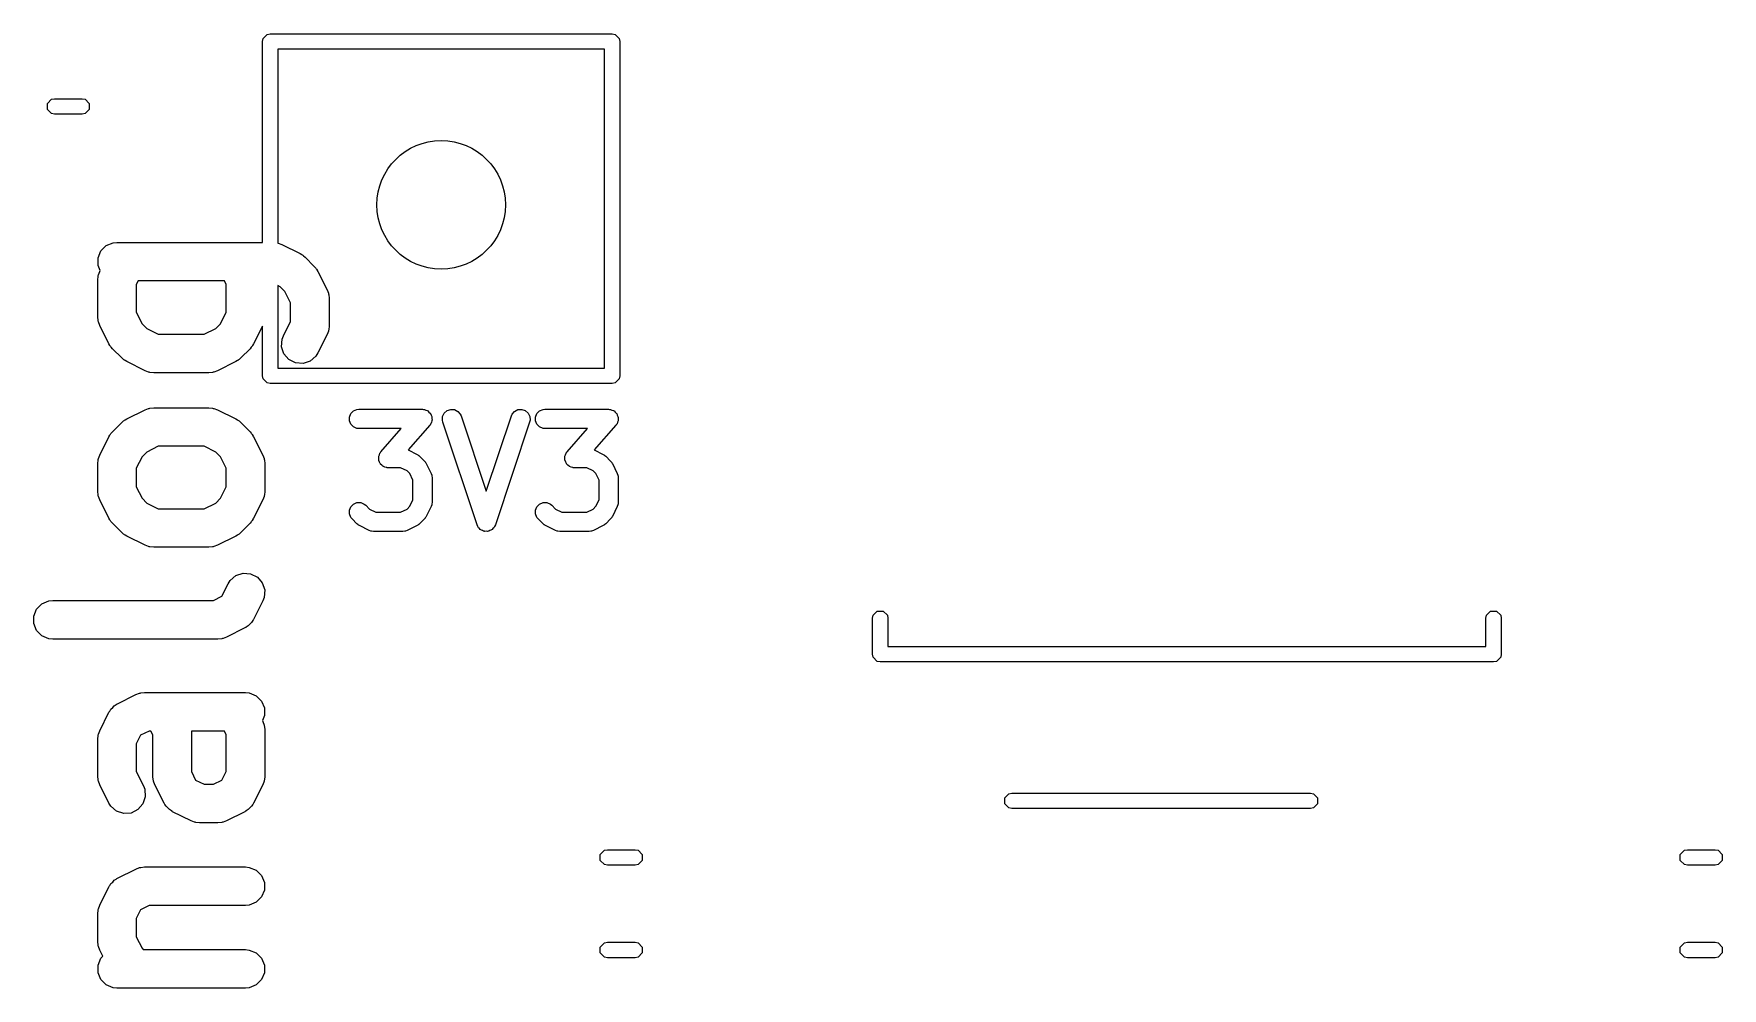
# Model space of a CAD drawing. Extents: x 89 to 178, y -115 to -57.
# Drawn here: x 129.83 to 142.96, y -79.66 to -72.23 of the extents above; entities that cross this region are included whole.
import ezdxf

# ---------------------------------------------------------------- set-up
doc = ezdxf.new("R2010")
doc.units = 0
doc.layers.add('BLACK', color=7, linetype='CONTINUOUS')

msp = doc.modelspace()

# ---------------------------------------------------------------- linework, layer by layer
at = {"layer": 'BLACK', "linetype": 'CONTINUOUS'}
for p, q in [((131.61, -72.295), (131.614567, -72.272039)), ((131.61, -73.857143), (131.61, -72.295)), ((131.614567, -72.272039), (131.647039, -72.239567)), ((131.647039, -72.239567), (131.67, -72.235)), ((131.67, -72.235), (134.33, -72.235)), ((131.73, -72.355), (131.73, -73.86231)), ((134.27, -72.355), (131.73, -72.355)), ((134.27, -74.835), (134.27, -72.355)), ((134.33, -72.235), (134.352961, -72.239567)), ((134.352961, -72.239567), (134.385433, -72.272039)), ((134.385433, -72.272039), (134.39, -72.295)), ((134.39, -72.295), (134.39, -74.895)), ((129.936731, -72.777039), (129.969203, -72.744567)), ((129.969203, -72.744567), (129.992164, -72.74)), ((129.992164, -72.74), (130.207836, -72.74)), ((130.207836, -72.74), (130.230797, -72.744567)), ((130.230797, -72.744567), (130.263269, -72.777039)), ((129.936731, -72.822961), (129.936731, -72.777039)), ((129.969203, -72.855433), (129.936731, -72.822961)), ((129.992164, -72.86), (129.969203, -72.855433)), ((130.207836, -72.86), (129.992164, -72.86)), ((130.230797, -72.855433), (130.207836, -72.86)), ((130.263269, -72.822961), (130.230797, -72.855433)), ((130.263269, -72.777039), (130.263269, -72.822961)), ((130.33121, -73.977879), (130.353608, -73.923807)), ((130.353608, -73.923807), (130.394992, -73.882423)), ((130.394992, -73.882423), (130.449064, -73.860025)), ((130.449064, -73.860025), (130.478328, -73.857143)), ((130.478328, -73.857143), (131.61, -73.857143)), ((131.73, -73.86231), (131.732232, -73.862469)), ((131.732232, -73.862469), (131.759696, -73.872979)), ((131.759696, -73.872979), (131.902553, -73.944407)), ((130.33121, -74.036407), (130.33121, -73.977879)), ((130.347616, -74.076013), (130.33121, -74.036407)), ((131.902553, -73.944407), (131.915146, -73.952334)), ((131.915146, -73.952334), (131.918806, -73.95385)), ((131.918806, -73.95385), (131.922925, -73.957231)), ((131.922925, -73.957231), (131.927439, -73.960072)), ((131.927439, -73.960072), (131.930035, -73.963065)), ((131.930035, -73.963065), (131.941537, -73.972505)), ((131.941537, -73.972505), (132.012966, -74.043934)), ((132.012966, -74.043934), (132.022407, -74.055438)), ((132.022407, -74.055438), (132.025399, -74.058033)), ((132.025399, -74.058033), (132.028237, -74.062542)), ((132.028237, -74.062542), (132.031621, -74.066665)), ((130.328328, -74.15), (130.33121, -74.120736)), ((130.328328, -74.435714), (130.328328, -74.15)), ((130.33121, -74.120736), (130.333273, -74.115755)), ((130.333273, -74.115755), (130.333655, -74.110381)), ((130.333655, -74.110381), (130.344164, -74.082918)), ((130.344164, -74.082918), (130.347616, -74.076013)), ((130.642462, -74.157143), (130.628328, -74.18541)), ((130.628328, -74.18541), (130.628328, -74.400303)), ((131.314195, -74.157143), (130.642462, -74.157143)), ((131.328328, -74.185409), (131.314195, -74.157143)), ((131.328328, -74.400304), (131.328328, -74.185409)), ((131.746616, -74.201848), (131.73, -74.19354)), ((131.73, -74.19354), (131.73, -74.835)), ((132.031621, -74.066665), (132.033137, -74.070326)), ((132.033137, -74.070326), (132.041064, -74.082918)), ((132.041064, -74.082918), (132.112492, -74.225776)), ((131.783621, -74.238853), (131.746616, -74.201848)), ((131.828328, -74.328266), (131.783621, -74.238853)), ((132.112492, -74.225776), (132.123002, -74.253239)), ((132.123002, -74.253239), (132.123383, -74.258614)), ((132.123383, -74.258614), (132.125446, -74.263593)), ((132.125446, -74.263593), (132.128328, -74.292857)), ((132.128328, -74.292857), (132.128328, -74.507143)), ((130.33121, -74.464978), (130.328328, -74.435714)), ((130.628328, -74.400303), (130.673035, -74.489718)), ((131.283621, -74.489717), (131.328328, -74.400304)), ((131.828328, -74.471733), (131.828328, -74.328266)), ((130.333273, -74.469958), (130.33121, -74.464978)), ((130.333655, -74.475333), (130.333273, -74.469958)), ((130.344164, -74.502796), (130.333655, -74.475333)), ((130.415593, -74.645653), (130.344164, -74.502796)), ((130.673035, -74.489718), (130.710039, -74.526722)), ((130.710039, -74.526722), (130.799452, -74.571428)), ((130.799452, -74.571428), (131.157204, -74.571428)), ((131.157204, -74.571428), (131.246616, -74.526722)), ((131.246616, -74.526722), (131.283621, -74.489717)), ((131.61, -74.507779), (131.541064, -74.645653)), ((131.61, -74.895), (131.61, -74.507779)), ((131.762226, -74.610382), (131.772736, -74.582918)), ((131.772736, -74.582918), (131.828328, -74.471733)), ((132.112492, -74.574224), (132.041064, -74.717082)), ((132.123002, -74.546761), (132.112492, -74.574224)), ((132.123383, -74.541385), (132.123002, -74.546761)), ((132.125446, -74.536407), (132.123383, -74.541385)), ((132.128328, -74.507143), (132.125446, -74.536407)), ((130.423521, -74.658248), (130.415593, -74.645653)), ((130.425036, -74.661905), (130.423521, -74.658248)), ((130.428415, -74.666022), (130.425036, -74.661905)), ((130.431258, -74.670539), (130.428415, -74.666022)), ((130.434252, -74.673136), (130.431258, -74.670539)), ((130.44369, -74.684636), (130.434252, -74.673136)), ((130.515118, -74.756065), (130.44369, -74.684636)), ((131.512966, -74.684637), (131.441537, -74.756066)), ((131.522407, -74.673132), (131.512966, -74.684637)), ((131.525399, -74.670538), (131.522407, -74.673132)), ((131.528237, -74.666028), (131.525399, -74.670538)), ((131.531621, -74.661906), (131.528237, -74.666028)), ((131.533137, -74.658244), (131.531621, -74.661906)), ((131.541064, -74.645653), (131.533137, -74.658244)), ((131.758078, -74.668762), (131.762226, -74.610382)), ((131.776586, -74.724284), (131.758078, -74.668762)), ((132.041064, -74.717082), (132.025399, -74.741967)), ((130.526623, -74.765507), (130.515118, -74.756065)), ((130.529218, -74.768499), (130.526623, -74.765507)), ((130.533728, -74.771338), (130.529218, -74.768499)), ((130.537849, -74.77472), (130.533728, -74.771338)), ((130.541508, -74.776235), (130.537849, -74.77472)), ((130.554103, -74.784164), (130.541508, -74.776235)), ((130.696961, -74.855592), (130.554103, -74.784164)), ((131.402553, -74.784164), (131.259696, -74.855592)), ((131.415146, -74.776236), (131.402553, -74.784164)), ((131.418806, -74.774721), (131.415146, -74.776236)), ((131.422925, -74.771339), (131.418806, -74.774721)), ((131.427439, -74.768499), (131.422925, -74.771339)), ((131.430035, -74.765505), (131.427439, -74.768499)), ((131.441537, -74.756066), (131.430035, -74.765505)), ((131.73, -74.835), (134.27, -74.835)), ((131.814933, -74.768499), (131.776586, -74.724284)), ((131.867282, -74.794674), (131.814933, -74.768499)), ((131.925662, -74.798822), (131.867282, -74.794674)), ((131.981184, -74.780314), (131.925662, -74.798822)), ((132.025399, -74.741967), (131.981184, -74.780314)), ((130.724424, -74.866102), (130.696961, -74.855592)), ((130.729799, -74.866483), (130.724424, -74.866102)), ((130.734778, -74.868546), (130.729799, -74.866483)), ((130.764042, -74.871428), (130.734778, -74.868546)), ((131.192614, -74.871428), (130.764042, -74.871428)), ((131.221878, -74.868546), (131.192614, -74.871428)), ((131.226856, -74.866483), (131.221878, -74.868546)), ((131.232232, -74.866102), (131.226856, -74.866483)), ((131.259696, -74.855592), (131.232232, -74.866102)), ((131.614567, -74.917961), (131.61, -74.895)), ((131.647039, -74.950433), (131.614567, -74.917961)), ((131.67, -74.955), (131.647039, -74.950433)), ((134.33, -74.955), (131.67, -74.955)), ((134.352961, -74.950433), (134.33, -74.955)), ((134.385433, -74.917961), (134.352961, -74.950433)), ((134.39, -74.895), (134.385433, -74.917961)), ((130.526621, -75.248779), (130.529217, -75.245787)), ((130.529217, -75.245787), (130.533726, -75.242948)), ((130.533726, -75.242948), (130.537849, -75.239565)), ((130.537849, -75.239565), (130.541511, -75.238048)), ((130.541511, -75.238048), (130.554103, -75.230122)), ((130.554103, -75.230122), (130.696959, -75.158693)), ((130.696959, -75.158693), (130.724423, -75.148184)), ((130.724423, -75.148184), (130.729797, -75.147802)), ((130.729797, -75.147802), (130.734778, -75.145739)), ((130.734778, -75.145739), (130.764042, -75.142857)), ((130.764042, -75.142857), (131.192614, -75.142857)), ((131.192614, -75.142857), (131.221878, -75.145739)), ((131.221878, -75.145739), (131.226858, -75.147802)), ((131.226858, -75.147802), (131.232233, -75.148184)), ((131.232233, -75.148184), (131.259696, -75.158693)), ((131.259696, -75.158693), (131.402553, -75.230122)), ((131.402553, -75.230122), (131.415148, -75.23805)), ((131.415148, -75.23805), (131.418805, -75.239565)), ((131.418805, -75.239565), (131.422922, -75.242944)), ((131.422922, -75.242944), (131.427439, -75.245787)), ((131.427439, -75.245787), (131.430036, -75.248781)), ((132.285964, -75.215663), (132.297163, -75.188627)), ((132.285964, -75.244927), (132.285964, -75.215663)), ((132.297163, -75.271963), (132.285964, -75.244927)), ((132.297163, -75.188627), (132.317855, -75.167935)), ((132.317855, -75.167935), (132.344891, -75.156736)), ((132.344891, -75.156736), (132.359523, -75.155295)), ((132.359523, -75.155295), (132.854761, -75.155295)), ((132.854761, -75.155295), (132.862493, -75.156056)), ((132.862493, -75.156056), (132.864467, -75.155925)), ((132.864467, -75.155925), (132.865826, -75.156384)), ((132.865826, -75.156384), (132.869393, -75.156736)), ((132.869393, -75.156736), (132.880644, -75.161396)), ((132.880644, -75.161396), (132.892188, -75.165301)), ((132.892188, -75.165301), (132.894092, -75.166966)), ((132.894092, -75.166966), (132.896429, -75.167935)), ((132.896429, -75.167935), (132.905039, -75.176545)), ((132.905039, -75.176545), (132.914212, -75.184571)), ((132.914212, -75.184571), (132.915334, -75.18684)), ((132.915334, -75.18684), (132.917121, -75.188627)), ((132.917121, -75.188627), (132.921779, -75.199874)), ((132.921779, -75.199874), (132.927184, -75.210802)), ((132.92832, -75.244927), (132.923659, -75.256178)), ((132.927184, -75.210802), (132.927352, -75.213326)), ((132.927352, -75.213326), (132.92832, -75.215663)), ((132.92832, -75.215663), (132.92832, -75.227838)), ((132.92832, -75.227838), (132.929131, -75.240001)), ((132.929131, -75.240001), (132.92832, -75.242398)), ((132.92832, -75.242398), (132.92832, -75.244927)), ((133.008922, -75.239675), (133.010997, -75.210485)), ((133.012182, -75.254012), (133.008922, -75.239675)), ((133.010997, -75.210485), (133.024083, -75.184312)), ((133.024083, -75.184312), (133.04619, -75.165138)), ((133.04619, -75.165138), (133.073953, -75.155884)), ((133.073953, -75.155884), (133.103143, -75.157959)), ((133.103143, -75.157959), (133.129316, -75.171045)), ((133.129316, -75.171045), (133.14849, -75.193152)), ((133.14849, -75.193152), (133.154484, -75.206578)), ((133.154484, -75.206578), (133.349999, -75.793124)), ((133.349999, -75.793124), (133.545515, -75.206578)), ((133.545515, -75.206578), (133.551509, -75.193152)), ((133.551509, -75.193152), (133.570683, -75.171045)), ((133.570683, -75.171045), (133.596856, -75.157958)), ((133.596856, -75.157958), (133.626046, -75.155884)), ((133.626046, -75.155884), (133.653809, -75.165138)), ((133.653809, -75.165138), (133.675916, -75.184311)), ((133.675916, -75.184311), (133.689003, -75.210485)), ((133.691077, -75.239675), (133.687817, -75.254012)), ((133.689003, -75.210485), (133.691077, -75.239675)), ((133.733583, -75.215663), (133.744782, -75.188627)), ((133.733583, -75.244927), (133.733583, -75.215663)), ((133.744782, -75.271963), (133.733583, -75.244927)), ((133.744782, -75.188627), (133.765474, -75.167935)), ((133.765474, -75.167935), (133.79251, -75.156736)), ((133.79251, -75.156736), (133.807142, -75.155295)), ((133.807142, -75.155295), (134.30238, -75.155295)), ((134.30238, -75.155295), (134.310112, -75.156056)), ((134.310112, -75.156056), (134.312086, -75.155925)), ((134.312086, -75.155925), (134.313445, -75.156384)), ((134.313445, -75.156384), (134.317012, -75.156736)), ((134.317012, -75.156736), (134.328263, -75.161396)), ((134.328263, -75.161396), (134.339807, -75.165301)), ((134.339807, -75.165301), (134.341711, -75.166966)), ((134.341711, -75.166966), (134.344048, -75.167935)), ((134.344048, -75.167935), (134.352658, -75.176545)), ((134.352658, -75.176545), (134.361831, -75.184571)), ((134.361831, -75.184571), (134.362953, -75.18684)), ((134.362953, -75.18684), (134.36474, -75.188627)), ((134.36474, -75.188627), (134.369398, -75.199874)), ((134.369398, -75.199874), (134.374803, -75.210802)), ((134.375939, -75.244927), (134.371278, -75.256178)), ((134.374803, -75.210802), (134.374971, -75.213326)), ((134.374971, -75.213326), (134.375939, -75.215663)), ((134.375939, -75.215663), (134.375939, -75.227838)), ((134.375939, -75.227838), (134.37675, -75.240001)), ((134.37675, -75.240001), (134.375939, -75.242398)), ((134.375939, -75.242398), (134.375939, -75.244927)), ((130.344164, -75.511489), (130.415593, -75.368632)), ((130.415593, -75.368632), (130.42352, -75.356038)), ((130.42352, -75.356038), (130.425036, -75.352379)), ((130.425036, -75.352379), (130.428417, -75.348259)), ((130.428417, -75.348259), (130.431258, -75.343746)), ((130.431258, -75.343746), (130.434251, -75.341149)), ((130.434251, -75.341149), (130.443691, -75.329648)), ((130.443691, -75.329648), (130.515119, -75.25822)), ((130.515119, -75.25822), (130.526621, -75.248779)), ((131.430036, -75.248781), (131.441536, -75.258219)), ((131.441536, -75.258219), (131.512965, -75.329647)), ((131.512965, -75.329647), (131.522407, -75.341152)), ((131.522407, -75.341152), (131.525399, -75.343747)), ((131.525399, -75.343747), (131.528238, -75.348257)), ((131.528238, -75.348257), (131.53162, -75.352378)), ((131.53162, -75.352378), (131.533135, -75.356037)), ((131.533135, -75.356037), (131.541064, -75.368632)), ((131.541064, -75.368632), (131.612492, -75.51149)), ((132.317855, -75.292655), (132.297163, -75.271963)), ((132.344891, -75.303854), (132.317855, -75.292655)), ((132.359523, -75.305295), (132.344891, -75.303854)), ((132.689479, -75.305295), (132.359523, -75.305295)), ((132.531652, -75.485669), (132.689479, -75.305295)), ((132.911205, -75.279682), (132.743244, -75.471636)), ((132.915725, -75.273358), (132.911205, -75.279682)), ((132.917121, -75.271963), (132.915725, -75.273358)), ((132.917669, -75.270639), (132.917121, -75.271963)), ((132.919755, -75.267722), (132.917669, -75.270639)), ((132.923659, -75.256178), (132.919755, -75.267722)), ((133.278849, -76.054012), (133.012182, -75.254012)), ((133.687817, -75.254012), (133.421151, -76.054012)), ((133.765474, -75.292655), (133.744782, -75.271963)), ((133.79251, -75.303854), (133.765474, -75.292655)), ((133.807142, -75.305295), (133.79251, -75.303854)), ((134.137098, -75.305295), (133.807142, -75.305295)), ((133.979271, -75.485669), (134.137098, -75.305295)), ((134.358824, -75.279682), (134.190863, -75.471636)), ((134.363344, -75.273358), (134.358824, -75.279682)), ((134.36474, -75.271963), (134.363344, -75.273358)), ((134.365288, -75.270639), (134.36474, -75.271963)), ((134.367374, -75.267722), (134.365288, -75.270639)), ((134.371278, -75.256178), (134.367374, -75.267722)), ((130.710039, -75.487563), (130.673035, -75.524567)), ((130.799452, -75.442857), (130.710039, -75.487563)), ((131.157204, -75.442857), (130.799452, -75.442857)), ((131.246618, -75.487564), (131.157204, -75.442857)), ((131.283622, -75.524568), (131.246618, -75.487564)), ((132.514536, -75.520425), (132.519199, -75.509167)), ((132.519199, -75.509167), (132.523101, -75.49763)), ((132.523101, -75.49763), (132.525186, -75.494712)), ((132.525186, -75.494712), (132.525735, -75.493389)), ((132.525735, -75.493389), (132.52713, -75.491993)), ((132.52713, -75.491993), (132.531652, -75.485669)), ((132.743244, -75.471636), (132.812112, -75.50607)), ((132.812112, -75.50607), (132.818411, -75.510034)), ((133.962155, -75.520425), (133.966818, -75.509167)), ((133.966818, -75.509167), (133.97072, -75.49763)), ((133.97072, -75.49763), (133.972805, -75.494712)), ((133.972805, -75.494712), (133.973354, -75.493389)), ((133.973354, -75.493389), (133.974749, -75.491993)), ((133.974749, -75.491993), (133.979271, -75.485669)), ((134.190863, -75.471636), (134.259731, -75.50607)), ((134.259731, -75.50607), (134.26603, -75.510034)), ((130.328328, -75.578571), (130.33121, -75.549307)), ((130.328328, -75.792857), (130.328328, -75.578571)), ((130.33121, -75.549307), (130.333273, -75.544326)), ((130.333273, -75.544326), (130.333655, -75.538952)), ((130.333655, -75.538952), (130.344164, -75.511489)), ((130.673035, -75.524567), (130.628328, -75.613981)), ((130.628328, -75.613981), (130.628328, -75.757446)), ((131.328328, -75.61398), (131.283622, -75.524568)), ((131.328328, -75.757447), (131.328328, -75.61398)), ((131.612492, -75.51149), (131.623002, -75.538953)), ((131.623002, -75.538953), (131.623383, -75.544328)), ((131.623383, -75.544328), (131.625446, -75.549307)), ((131.625446, -75.549307), (131.628328, -75.578571)), ((131.628328, -75.578571), (131.628328, -75.792857)), ((132.513726, -75.525351), (132.514536, -75.522955)), ((132.514536, -75.537504), (132.513726, -75.525351)), ((132.514536, -75.522955), (132.514536, -75.520425)), ((132.514536, -75.549689), (132.514536, -75.537504)), ((132.515503, -75.552025), (132.514536, -75.549689)), ((132.515672, -75.554549), (132.515503, -75.552025)), ((132.521074, -75.565474), (132.515672, -75.554549)), ((132.525735, -75.576725), (132.521074, -75.565474)), ((132.527521, -75.578511), (132.525735, -75.576725)), ((132.528644, -75.580781), (132.527521, -75.578511)), ((132.537816, -75.588806), (132.528644, -75.580781)), ((132.546427, -75.597417), (132.537816, -75.588806)), ((132.548763, -75.598385), (132.546427, -75.597417)), ((132.550668, -75.600051), (132.548763, -75.598385)), ((132.562205, -75.603952), (132.550668, -75.600051)), ((132.573463, -75.608616), (132.562205, -75.603952)), ((132.577033, -75.608967), (132.573463, -75.608616)), ((132.578389, -75.609426), (132.577033, -75.608967)), ((132.580356, -75.609294), (132.578389, -75.609426)), ((132.588095, -75.610057), (132.580356, -75.609294)), ((132.684675, -75.610057), (132.588095, -75.610057)), ((132.734144, -75.634791), (132.684675, -75.610057)), ((132.755026, -75.655673), (132.734144, -75.634791)), ((132.818411, -75.510034), (132.820239, -75.510792)), ((132.820239, -75.510792), (132.822295, -75.51248)), ((132.822295, -75.51248), (132.824555, -75.513902)), ((132.824555, -75.513902), (132.825854, -75.5154)), ((132.825854, -75.5154), (132.831604, -75.520119)), ((132.831604, -75.520119), (132.869699, -75.558214)), ((132.869699, -75.558214), (132.874417, -75.563963)), ((132.874417, -75.563963), (132.875916, -75.565263)), ((132.875916, -75.565263), (132.877337, -75.567522)), ((132.877337, -75.567522), (132.879026, -75.569579)), ((132.879026, -75.569579), (132.879783, -75.571406)), ((132.879783, -75.571406), (132.883748, -75.577706)), ((132.883748, -75.577706), (132.921843, -75.653897)), ((133.961345, -75.525351), (133.962155, -75.522955)), ((133.962155, -75.537504), (133.961345, -75.525351)), ((133.962155, -75.522955), (133.962155, -75.520425)), ((133.962155, -75.549689), (133.962155, -75.537504)), ((133.963122, -75.552025), (133.962155, -75.549689)), ((133.963291, -75.554549), (133.963122, -75.552025)), ((133.968693, -75.565474), (133.963291, -75.554549)), ((133.973354, -75.576725), (133.968693, -75.565474)), ((133.97514, -75.578511), (133.973354, -75.576725)), ((133.976263, -75.580781), (133.97514, -75.578511)), ((133.985435, -75.588806), (133.976263, -75.580781)), ((133.994046, -75.597417), (133.985435, -75.588806)), ((133.996382, -75.598385), (133.994046, -75.597417)), ((133.998287, -75.600051), (133.996382, -75.598385)), ((134.009824, -75.603952), (133.998287, -75.600051)), ((134.021082, -75.608616), (134.009824, -75.603952)), ((134.024652, -75.608967), (134.021082, -75.608616)), ((134.026008, -75.609426), (134.024652, -75.608967)), ((134.027975, -75.609294), (134.026008, -75.609426)), ((134.035714, -75.610057), (134.027975, -75.609294)), ((134.132294, -75.610057), (134.035714, -75.610057)), ((134.181763, -75.634791), (134.132294, -75.610057)), ((134.202645, -75.655673), (134.181763, -75.634791)), ((134.26603, -75.510034), (134.267858, -75.510792)), ((134.267858, -75.510792), (134.269914, -75.51248)), ((134.269914, -75.51248), (134.272174, -75.513902)), ((134.272174, -75.513902), (134.273473, -75.5154)), ((134.273473, -75.5154), (134.279223, -75.520119)), ((134.279223, -75.520119), (134.317318, -75.558214)), ((134.317318, -75.558214), (134.322036, -75.563963)), ((134.322036, -75.563963), (134.323535, -75.565263)), ((134.323535, -75.565263), (134.324956, -75.567522)), ((134.324956, -75.567522), (134.326645, -75.569579)), ((134.326645, -75.569579), (134.327402, -75.571406)), ((134.327402, -75.571406), (134.331367, -75.577706)), ((134.331367, -75.577706), (134.369462, -75.653897)), ((130.628328, -75.757446), (130.673035, -75.846861)), ((131.283621, -75.84686), (131.328328, -75.757447)), ((132.779761, -75.705142), (132.755026, -75.655673)), ((132.779761, -75.860209), (132.779761, -75.705142)), ((132.921843, -75.653897), (132.927098, -75.667629)), ((132.927098, -75.667629), (132.927288, -75.670316)), ((132.927288, -75.670316), (132.92832, -75.672806)), ((132.92832, -75.672806), (132.929761, -75.687438)), ((132.929761, -75.687438), (132.929761, -75.877914)), ((134.22738, -75.705142), (134.202645, -75.655673)), ((134.22738, -75.860209), (134.22738, -75.705142)), ((134.369462, -75.653897), (134.374717, -75.667629)), ((134.374717, -75.667629), (134.374907, -75.670316)), ((134.374907, -75.670316), (134.375939, -75.672806)), ((134.375939, -75.672806), (134.37738, -75.687438)), ((134.37738, -75.687438), (134.37738, -75.877914)), ((130.33121, -75.822121), (130.328328, -75.792857)), ((130.333273, -75.827101), (130.33121, -75.822121)), ((130.333655, -75.832476), (130.333273, -75.827101)), ((130.344164, -75.859939), (130.333655, -75.832476)), ((130.415593, -76.002796), (130.344164, -75.859939)), ((130.673035, -75.846861), (130.710039, -75.883865)), ((130.710039, -75.883865), (130.799452, -75.928571)), ((131.157204, -75.928571), (131.246616, -75.883865)), ((131.246616, -75.883865), (131.283621, -75.84686)), ((131.612492, -75.859938), (131.541064, -76.002796)), ((131.623002, -75.832475), (131.612492, -75.859938)), ((131.623383, -75.827099), (131.623002, -75.832475)), ((131.625446, -75.822121), (131.623383, -75.827099)), ((131.628328, -75.792857), (131.625446, -75.822121)), ((132.297163, -75.912436), (132.317856, -75.891743)), ((132.317856, -75.891743), (132.344893, -75.880545)), ((132.344893, -75.880545), (132.374155, -75.880545)), ((132.374155, -75.880545), (132.401191, -75.891744)), ((132.401191, -75.891744), (132.412557, -75.901072)), ((132.412557, -75.901072), (132.442045, -75.930561)), ((132.755026, -75.909677), (132.779761, -75.860209)), ((132.927098, -75.897723), (132.921843, -75.911455)), ((132.927288, -75.895035), (132.927098, -75.897723)), ((132.92832, -75.892546), (132.927288, -75.895035)), ((132.929761, -75.877914), (132.92832, -75.892546)), ((133.744782, -75.912436), (133.765475, -75.891743)), ((133.765475, -75.891743), (133.792512, -75.880545)), ((133.792512, -75.880545), (133.821774, -75.880545)), ((133.821774, -75.880545), (133.84881, -75.891744)), ((133.84881, -75.891744), (133.860176, -75.901072)), ((133.860176, -75.901072), (133.889664, -75.930561)), ((134.202645, -75.909677), (134.22738, -75.860209)), ((134.374717, -75.897723), (134.369462, -75.911455)), ((134.374907, -75.895035), (134.374717, -75.897723)), ((134.375939, -75.892546), (134.374907, -75.895035)), ((134.37738, -75.877914), (134.375939, -75.892546)), ((130.423521, -76.015391), (130.415593, -76.002796)), ((130.425036, -76.019048), (130.423521, -76.015391)), ((130.428415, -76.023165), (130.425036, -76.019048)), ((130.431258, -76.027682), (130.428415, -76.023165)), ((130.434252, -76.030279), (130.431258, -76.027682)), ((130.44369, -76.041779), (130.434252, -76.030279)), ((130.799452, -75.928571), (131.157204, -75.928571)), ((131.522407, -76.030275), (131.512966, -76.04178)), ((131.525399, -76.027681), (131.522407, -76.030275)), ((131.528237, -76.023171), (131.525399, -76.027681)), ((131.531621, -76.019049), (131.528237, -76.023171)), ((131.533137, -76.015387), (131.531621, -76.019049)), ((131.541064, -76.002796), (131.533137, -76.015387)), ((132.285964, -75.939472), (132.297163, -75.912436)), ((132.285964, -75.968734), (132.285964, -75.939472)), ((132.297162, -75.995771), (132.285964, -75.968734)), ((132.306489, -76.007136), (132.297162, -75.995771)), ((132.344584, -76.045232), (132.306489, -76.007136)), ((132.442045, -75.930561), (132.491514, -75.955295)), ((132.491514, -75.955295), (132.684675, -75.955295)), ((132.684675, -75.955295), (132.734143, -75.930561)), ((132.734143, -75.930561), (132.755026, -75.909677)), ((132.8697, -76.007136), (132.831605, -76.045232)), ((132.874417, -76.001387), (132.8697, -76.007136)), ((132.875916, -76.000088), (132.874417, -76.001387)), ((132.877337, -75.997829), (132.875916, -76.000088)), ((132.879027, -75.995771), (132.877337, -75.997829)), ((132.879784, -75.993941), (132.879027, -75.995771)), ((132.883748, -75.987645), (132.879784, -75.993941)), ((132.921843, -75.911455), (132.883748, -75.987645)), ((133.733583, -75.939472), (133.744782, -75.912436)), ((133.733583, -75.968734), (133.733583, -75.939472)), ((133.744781, -75.995771), (133.733583, -75.968734)), ((133.754108, -76.007136), (133.744781, -75.995771)), ((133.792203, -76.045232), (133.754108, -76.007136)), ((133.889664, -75.930561), (133.939133, -75.955295)), ((133.939133, -75.955295), (134.132294, -75.955295)), ((134.132294, -75.955295), (134.181762, -75.930561)), ((134.181762, -75.930561), (134.202645, -75.909677)), ((134.317319, -76.007136), (134.279224, -76.045232)), ((134.322036, -76.001387), (134.317319, -76.007136)), ((134.323535, -76.000088), (134.322036, -76.001387)), ((134.324956, -75.997829), (134.323535, -76.000088)), ((134.326646, -75.995771), (134.324956, -75.997829)), ((134.327403, -75.993941), (134.326646, -75.995771)), ((134.331367, -75.987645), (134.327403, -75.993941)), ((134.369462, -75.911455), (134.331367, -75.987645)), ((130.515118, -76.113208), (130.44369, -76.041779)), ((130.526623, -76.12265), (130.515118, -76.113208)), ((130.529218, -76.125642), (130.526623, -76.12265)), ((130.533728, -76.128481), (130.529218, -76.125642)), ((130.537849, -76.131863), (130.533728, -76.128481)), ((130.541508, -76.133378), (130.537849, -76.131863)), ((130.554103, -76.141307), (130.541508, -76.133378)), ((130.696961, -76.212735), (130.554103, -76.141307)), ((131.402553, -76.141307), (131.259696, -76.212735)), ((131.415146, -76.133379), (131.402553, -76.141307)), ((131.418806, -76.131864), (131.415146, -76.133379)), ((131.422925, -76.128482), (131.418806, -76.131864)), ((131.427439, -76.125642), (131.422925, -76.128482)), ((131.430035, -76.122648), (131.427439, -76.125642)), ((131.441537, -76.113209), (131.430035, -76.122648)), ((131.512966, -76.04178), (131.441537, -76.113209)), ((132.350335, -76.049952), (132.344584, -76.045232)), ((132.351634, -76.05145), (132.350335, -76.049952)), ((132.353889, -76.052869), (132.351634, -76.05145)), ((132.355949, -76.05456), (132.353889, -76.052869)), ((132.357779, -76.055318), (132.355949, -76.05456)), ((132.364077, -76.059282), (132.357779, -76.055318)), ((132.440268, -76.097377), (132.364077, -76.059282)), ((132.454, -76.102632), (132.440268, -76.097377)), ((132.456687, -76.102822), (132.454, -76.102632)), ((132.459177, -76.103854), (132.456687, -76.102822)), ((132.473809, -76.105295), (132.459177, -76.103854)), ((132.70238, -76.105295), (132.473809, -76.105295)), ((132.717012, -76.103854), (132.70238, -76.105295)), ((132.719501, -76.102822), (132.717012, -76.103854)), ((132.722189, -76.102632), (132.719501, -76.102822)), ((132.735921, -76.097377), (132.722189, -76.102632)), ((132.812112, -76.059282), (132.735921, -76.097377)), ((132.818411, -76.055317), (132.812112, -76.059282)), ((132.820239, -76.05456), (132.818411, -76.055317)), ((132.822295, -76.052872), (132.820239, -76.05456)), ((132.824555, -76.05145), (132.822295, -76.052872)), ((132.825855, -76.04995), (132.824555, -76.05145)), ((132.831605, -76.045232), (132.825855, -76.04995)), ((133.284843, -76.067437), (133.278849, -76.054012)), ((133.288353, -76.071484), (133.284843, -76.067437)), ((133.29075, -76.076278), (133.288353, -76.071484)), ((133.297854, -76.08244), (133.29075, -76.076278)), ((133.304017, -76.089545), (133.297854, -76.08244)), ((133.30881, -76.091941), (133.304017, -76.089545)), ((133.312858, -76.095452), (133.30881, -76.091941)), ((133.321779, -76.098425), (133.312858, -76.095452)), ((133.33019, -76.102631), (133.321779, -76.098425)), ((133.335534, -76.10301), (133.33019, -76.102631)), ((133.34062, -76.104706), (133.335534, -76.10301)), ((133.35, -76.104039), (133.34062, -76.104706)), ((133.35938, -76.104706), (133.35, -76.104039)), ((133.364465, -76.10301), (133.35938, -76.104706)), ((133.36981, -76.102631), (133.364465, -76.10301)), ((133.378219, -76.098426), (133.36981, -76.102631)), ((133.387143, -76.095452), (133.378219, -76.098426)), ((133.391191, -76.09194), (133.387143, -76.095452)), ((133.395983, -76.089545), (133.391191, -76.09194)), ((133.402144, -76.082441), (133.395983, -76.089545)), ((133.40925, -76.076278), (133.402144, -76.082441)), ((133.411646, -76.071484), (133.40925, -76.076278)), ((133.415157, -76.067437), (133.411646, -76.071484)), ((133.421151, -76.054012), (133.415157, -76.067437)), ((133.797954, -76.049952), (133.792203, -76.045232)), ((133.799253, -76.05145), (133.797954, -76.049952)), ((133.801508, -76.052869), (133.799253, -76.05145)), ((133.803568, -76.05456), (133.801508, -76.052869)), ((133.805398, -76.055318), (133.803568, -76.05456)), ((133.811696, -76.059282), (133.805398, -76.055318)), ((133.887887, -76.097377), (133.811696, -76.059282)), ((133.901619, -76.102632), (133.887887, -76.097377)), ((133.904306, -76.102822), (133.901619, -76.102632)), ((133.906796, -76.103854), (133.904306, -76.102822)), ((133.921428, -76.105295), (133.906796, -76.103854)), ((134.149999, -76.105295), (133.921428, -76.105295)), ((134.164631, -76.103854), (134.149999, -76.105295)), ((134.16712, -76.102822), (134.164631, -76.103854)), ((134.169808, -76.102632), (134.16712, -76.102822)), ((134.18354, -76.097377), (134.169808, -76.102632)), ((134.259731, -76.059282), (134.18354, -76.097377)), ((134.26603, -76.055317), (134.259731, -76.059282)), ((134.267858, -76.05456), (134.26603, -76.055317)), ((134.269914, -76.052872), (134.267858, -76.05456)), ((134.272174, -76.05145), (134.269914, -76.052872)), ((134.273474, -76.04995), (134.272174, -76.05145)), ((134.279224, -76.045232), (134.273474, -76.04995)), ((130.724424, -76.223245), (130.696961, -76.212735)), ((130.729799, -76.223626), (130.724424, -76.223245)), ((130.734778, -76.225689), (130.729799, -76.223626)), ((130.764042, -76.228571), (130.734778, -76.225689)), ((131.192614, -76.228571), (130.764042, -76.228571)), ((131.221878, -76.225689), (131.192614, -76.228571)), ((131.226856, -76.223626), (131.221878, -76.225689)), ((131.232232, -76.223245), (131.226856, -76.223626)), ((131.259696, -76.212735), (131.232232, -76.223245)), ((131.295096, -76.609624), (131.344164, -76.511489)), ((131.344164, -76.511489), (131.359829, -76.486603)), ((131.359829, -76.486603), (131.404044, -76.448257)), ((131.404044, -76.448257), (131.459566, -76.429749)), ((131.459566, -76.429749), (131.517946, -76.433897)), ((131.517946, -76.433897), (131.570295, -76.460071)), ((131.570295, -76.460071), (131.608642, -76.504286)), ((131.608642, -76.504286), (131.62715, -76.559809)), ((131.62715, -76.559809), (131.623002, -76.618189)), ((129.853608, -76.709521), (129.894992, -76.668137)), ((129.894992, -76.668137), (129.949064, -76.645739)), ((129.949064, -76.645739), (129.978328, -76.642857)), ((129.978328, -76.642857), (131.228632, -76.642857)), ((131.228632, -76.642857), (131.295096, -76.609624)), ((131.612492, -76.645652), (131.541064, -76.78851)), ((131.623002, -76.618189), (131.612492, -76.645652)), ((129.83121, -76.763593), (129.853608, -76.709521)), ((129.83121, -76.822121), (129.83121, -76.763593)), ((129.853608, -76.876193), (129.83121, -76.822121)), ((131.525399, -76.813395), (131.511192, -76.825715)), ((131.53472, -76.798587), (131.525399, -76.813395)), ((131.537214, -76.795712), (131.53472, -76.798587)), ((131.537983, -76.793403), (131.537214, -76.795712)), ((131.541064, -76.78851), (131.537983, -76.793403)), ((136.355, -76.78), (136.359567, -76.757039)), ((136.355, -77.06), (136.355, -76.78)), ((136.359567, -76.757039), (136.392039, -76.724567)), ((136.392039, -76.724567), (136.437961, -76.724567)), ((136.437961, -76.724567), (136.470433, -76.757039)), ((136.470433, -76.757039), (136.475, -76.78)), ((136.475, -76.78), (136.475, -77)), ((141.125, -76.78), (141.129567, -76.757039)), ((141.125, -77), (141.125, -76.78)), ((141.129567, -76.757039), (141.162039, -76.724567)), ((141.162039, -76.724567), (141.207961, -76.724567)), ((141.207961, -76.724567), (141.240433, -76.757039)), ((141.240433, -76.757039), (141.245, -76.78)), ((141.245, -76.78), (141.245, -77.06)), ((129.894992, -76.917577), (129.853608, -76.876193)), ((129.949064, -76.939975), (129.894992, -76.917577)), ((129.978328, -76.942857), (129.949064, -76.939975)), ((131.264042, -76.942857), (129.978328, -76.942857)), ((131.293306, -76.939975), (131.264042, -76.942857)), ((131.298283, -76.937913), (131.293306, -76.939975)), ((131.303661, -76.937531), (131.298283, -76.937913)), ((131.331124, -76.927021), (131.303661, -76.937531)), ((131.473982, -76.855592), (131.331124, -76.927021)), ((131.478876, -76.852511), (131.473982, -76.855592)), ((131.481184, -76.851742), (131.478876, -76.852511)), ((131.484057, -76.849249), (131.481184, -76.851742)), ((131.498868, -76.839927), (131.484057, -76.849249)), ((131.511192, -76.825715), (131.498868, -76.839927)), ((136.359567, -77.082961), (136.355, -77.06)), ((136.392039, -77.115433), (136.359567, -77.082961)), ((136.475, -77), (138.8, -77)), ((138.8, -77), (141.125, -77)), ((141.240433, -77.082961), (141.207961, -77.115433)), ((141.245, -77.06), (141.240433, -77.082961)), ((136.415, -77.12), (136.392039, -77.115433)), ((138.8, -77.12), (136.415, -77.12)), ((141.185, -77.12), (138.8, -77.12)), ((141.207961, -77.115433), (141.185, -77.12)), ((130.431258, -77.486603), (130.445469, -77.474278)), ((130.445469, -77.474278), (130.45779, -77.460072)), ((130.45779, -77.460072), (130.472597, -77.45075)), ((130.472597, -77.45075), (130.475473, -77.448257)), ((130.475473, -77.448257), (130.477781, -77.447487)), ((130.477781, -77.447487), (130.482675, -77.444407)), ((130.482675, -77.444407), (130.625533, -77.372979)), ((130.625533, -77.372979), (130.652996, -77.362469)), ((130.652996, -77.362469), (130.658371, -77.362087)), ((130.658371, -77.362087), (130.66335, -77.360025)), ((130.66335, -77.360025), (130.692614, -77.357143)), ((130.692614, -77.357143), (131.478328, -77.357143)), ((131.478328, -77.357143), (131.507592, -77.360025)), ((131.507592, -77.360025), (131.561664, -77.382423)), ((131.561664, -77.382423), (131.603048, -77.423807)), ((131.603048, -77.423807), (131.625446, -77.477879)), ((131.625446, -77.477879), (131.625446, -77.536407)), ((130.344164, -77.654346), (130.415593, -77.511489)), ((130.415593, -77.511489), (130.418673, -77.506594)), ((130.418673, -77.506594), (130.419443, -77.504287)), ((130.419443, -77.504287), (130.421935, -77.501413)), ((130.421935, -77.501413), (130.431258, -77.486603)), ((131.625446, -77.536407), (131.609039, -77.576014)), ((131.609039, -77.576014), (131.612492, -77.582919)), ((131.612492, -77.582919), (131.623002, -77.610382)), ((131.623002, -77.610382), (131.623383, -77.615757)), ((130.328328, -77.721428), (130.33121, -77.692164)), ((130.328328, -78.007143), (130.328328, -77.721428)), ((130.33121, -77.692164), (130.333273, -77.687183)), ((130.333273, -77.687183), (130.333655, -77.681809)), ((130.333655, -77.681809), (130.344164, -77.654346)), ((130.66156, -77.690374), (130.628328, -77.756838)), ((130.728024, -77.657143), (130.66156, -77.690374)), ((130.742766, -77.657143), (130.728024, -77.657143)), ((130.7569, -77.68541), (130.742766, -77.657143)), ((130.7569, -78.007143), (130.7569, -77.68541)), ((131.314195, -77.657143), (131.0569, -77.657143)), ((131.0569, -77.657143), (131.0569, -77.971733)), ((131.328328, -77.685409), (131.314195, -77.657143)), ((131.328328, -77.971733), (131.328328, -77.685409)), ((131.623383, -77.615757), (131.625446, -77.620736)), ((131.625446, -77.620736), (131.628328, -77.65)), ((131.628328, -77.65), (131.628328, -78.007143)), ((130.628328, -77.756838), (130.628328, -77.971732)), ((130.628328, -77.971732), (130.683921, -78.082917)), ((131.0569, -77.971733), (131.09013, -78.038196)), ((131.295096, -78.038196), (131.328328, -77.971733)), ((130.33121, -78.036407), (130.328328, -78.007143)), ((130.333273, -78.041387), (130.33121, -78.036407)), ((130.333655, -78.046762), (130.333273, -78.041387)), ((130.344164, -78.074225), (130.333655, -78.046762)), ((130.415593, -78.217082), (130.344164, -78.074225)), ((130.683921, -78.082917), (130.69443, -78.110381)), ((130.69443, -78.110381), (130.698579, -78.168761)), ((130.759782, -78.036407), (130.7569, -78.007143)), ((130.761844, -78.041385), (130.759782, -78.036407)), ((130.762226, -78.046761), (130.761844, -78.041385)), ((130.772736, -78.074225), (130.762226, -78.046761)), ((130.844164, -78.217082), (130.772736, -78.074225)), ((131.09013, -78.038196), (131.156595, -78.071428)), ((131.156595, -78.071428), (131.228633, -78.071428)), ((131.228633, -78.071428), (131.295096, -78.038196)), ((131.612492, -78.074224), (131.541064, -78.217082)), ((131.623002, -78.046761), (131.612492, -78.074224)), ((131.623383, -78.041385), (131.623002, -78.046761)), ((131.625446, -78.036407), (131.623383, -78.041385)), ((131.628328, -78.007143), (131.625446, -78.036407)), ((130.431258, -78.241968), (130.415593, -78.217082)), ((130.475473, -78.280314), (130.431258, -78.241968)), ((130.680072, -78.224283), (130.641725, -78.268499)), ((130.698579, -78.168761), (130.680072, -78.224283)), ((130.847244, -78.221976), (130.844164, -78.217082)), ((130.848014, -78.224284), (130.847244, -78.221976)), ((130.850506, -78.227157), (130.848014, -78.224284)), ((130.859829, -78.241968), (130.850506, -78.227157)), ((130.87404, -78.254292), (130.859829, -78.241968)), ((130.886361, -78.268499), (130.87404, -78.254292)), ((131.511191, -78.254289), (131.498867, -78.268499)), ((131.525399, -78.241967), (131.511191, -78.254289)), ((131.534718, -78.227162), (131.525399, -78.241967)), ((131.537214, -78.224285), (131.534718, -78.227162)), ((131.537984, -78.221974), (131.537214, -78.224285)), ((131.541064, -78.217082), (131.537984, -78.221974)), ((137.383315, -78.177039), (137.415787, -78.144567)), ((137.383315, -78.222961), (137.383315, -78.177039)), ((137.415787, -78.255433), (137.383315, -78.222961)), ((137.415787, -78.144567), (137.438748, -78.14)), ((137.438748, -78.26), (137.415787, -78.255433)), ((137.438748, -78.14), (139.761252, -78.14)), ((139.761252, -78.26), (137.438748, -78.26)), ((139.761252, -78.14), (139.784213, -78.144567)), ((139.784213, -78.255433), (139.761252, -78.26)), ((139.784213, -78.144567), (139.816685, -78.177039)), ((139.816685, -78.222961), (139.784213, -78.255433)), ((139.816685, -78.177039), (139.816685, -78.222961)), ((130.530996, -78.298822), (130.475473, -78.280314)), ((130.589376, -78.294673), (130.530996, -78.298822)), ((130.641725, -78.268499), (130.589376, -78.294673)), ((130.901168, -78.27782), (130.886361, -78.268499)), ((130.904044, -78.280314), (130.901168, -78.27782)), ((130.906352, -78.281083), (130.904044, -78.280314)), ((130.911246, -78.284164), (130.906352, -78.281083)), ((131.054104, -78.355592), (130.911246, -78.284164)), ((131.081567, -78.366102), (131.054104, -78.355592)), ((131.086942, -78.366483), (131.081567, -78.366102)), ((131.091921, -78.368546), (131.086942, -78.366483)), ((131.121185, -78.371428), (131.091921, -78.368546)), ((131.264042, -78.371428), (131.121185, -78.371428)), ((131.293306, -78.368546), (131.264042, -78.371428)), ((131.298284, -78.366483), (131.293306, -78.368546)), ((131.30366, -78.366102), (131.298284, -78.366483)), ((131.331123, -78.355592), (131.30366, -78.366102)), ((131.473982, -78.284164), (131.331123, -78.355592)), ((131.478875, -78.281083), (131.473982, -78.284164)), ((131.481184, -78.280314), (131.478875, -78.281083)), ((131.484058, -78.27782), (131.481184, -78.280314)), ((131.498867, -78.268499), (131.484058, -78.27782)), ((134.236731, -78.617039), (134.269203, -78.584567)), ((134.236731, -78.662961), (134.236731, -78.617039)), ((134.269203, -78.584567), (134.292164, -78.58)), ((134.292164, -78.58), (134.507836, -78.58)), ((134.507836, -78.58), (134.530797, -78.584567)), ((134.530797, -78.584567), (134.563269, -78.617039)), ((134.563269, -78.617039), (134.563269, -78.662961)), ((142.636731, -78.617039), (142.669203, -78.584567)), ((142.636731, -78.662961), (142.636731, -78.617039)), ((142.669203, -78.584567), (142.692164, -78.58)), ((142.692164, -78.58), (142.907836, -78.58)), ((142.907836, -78.58), (142.930797, -78.584567)), ((142.930797, -78.584567), (142.963269, -78.617039)), ((142.963269, -78.617039), (142.963269, -78.662961)), ((130.482675, -78.80155), (130.625533, -78.730122)), ((130.625533, -78.730122), (130.652996, -78.719612)), ((130.652996, -78.719612), (130.658371, -78.71923)), ((130.658371, -78.71923), (130.66335, -78.717168)), ((130.66335, -78.717168), (130.692614, -78.714286)), ((130.692614, -78.714286), (131.478328, -78.714286)), ((131.478328, -78.714286), (131.507592, -78.717168)), ((131.507592, -78.717168), (131.561664, -78.739566)), ((131.561664, -78.739566), (131.603048, -78.78095)), ((131.603048, -78.78095), (131.625446, -78.835022)), ((134.269203, -78.695433), (134.236731, -78.662961)), ((134.292164, -78.7), (134.269203, -78.695433)), ((134.507836, -78.7), (134.292164, -78.7)), ((134.530797, -78.695433), (134.507836, -78.7)), ((134.563269, -78.662961), (134.530797, -78.695433)), ((142.669203, -78.695433), (142.636731, -78.662961)), ((142.692164, -78.7), (142.669203, -78.695433)), ((142.907836, -78.7), (142.692164, -78.7)), ((142.930797, -78.695433), (142.907836, -78.7)), ((142.963269, -78.662961), (142.930797, -78.695433)), ((130.344164, -79.011489), (130.415593, -78.868632)), ((130.415593, -78.868632), (130.418673, -78.863737)), ((130.418673, -78.863737), (130.419443, -78.86143)), ((130.419443, -78.86143), (130.421935, -78.858556)), ((130.421935, -78.858556), (130.431258, -78.843746)), ((130.431258, -78.843746), (130.445469, -78.831421)), ((130.445469, -78.831421), (130.45779, -78.817215)), ((130.45779, -78.817215), (130.472597, -78.807893)), ((130.472597, -78.807893), (130.475473, -78.8054)), ((130.475473, -78.8054), (130.477781, -78.80463)), ((130.477781, -78.80463), (130.482675, -78.80155)), ((131.625446, -78.89355), (131.603048, -78.947622)), ((131.625446, -78.835022), (131.625446, -78.89355)), ((130.328328, -79.078571), (130.33121, -79.049307)), ((130.33121, -79.049307), (130.333273, -79.044326)), ((130.333273, -79.044326), (130.333655, -79.038952)), ((130.333655, -79.038952), (130.344164, -79.011489)), ((130.66156, -79.047517), (130.628328, -79.113981)), ((130.728024, -79.014286), (130.66156, -79.047517)), ((131.478328, -79.014286), (130.728024, -79.014286)), ((131.507592, -79.011404), (131.478328, -79.014286)), ((131.561664, -78.989006), (131.507592, -79.011404)), ((131.603048, -78.947622), (131.561664, -78.989006)), ((130.328328, -79.292857), (130.328328, -79.078571)), ((130.628328, -79.113981), (130.628328, -79.257446)), ((130.33121, -79.322121), (130.328328, -79.292857)), ((130.628328, -79.257446), (130.673035, -79.346861)), ((134.236731, -79.337039), (134.269203, -79.304567)), ((134.269203, -79.304567), (134.292164, -79.3)), ((134.292164, -79.3), (134.507836, -79.3)), ((134.507836, -79.3), (134.530797, -79.304567)), ((134.530797, -79.304567), (134.563269, -79.337039)), ((142.636731, -79.337039), (142.669203, -79.304567)), ((142.669203, -79.304567), (142.692164, -79.3)), ((142.692164, -79.3), (142.907836, -79.3)), ((142.907836, -79.3), (142.930797, -79.304567)), ((142.930797, -79.304567), (142.963269, -79.337039)), ((130.333273, -79.327101), (130.33121, -79.322121)), ((130.33121, -79.477879), (130.353608, -79.423807)), ((130.333655, -79.332476), (130.333273, -79.327101)), ((130.344164, -79.359939), (130.333655, -79.332476)), ((130.368601, -79.408813), (130.344164, -79.359939)), ((130.353608, -79.423807), (130.368601, -79.408813)), ((130.673035, -79.346861), (130.683318, -79.357143)), ((130.683318, -79.357143), (131.478328, -79.357143)), ((131.478328, -79.357143), (131.507592, -79.360025)), ((131.507592, -79.360025), (131.561664, -79.382423)), ((131.561664, -79.382423), (131.603048, -79.423807)), ((131.603048, -79.423807), (131.625446, -79.477879)), ((134.236731, -79.382961), (134.236731, -79.337039)), ((134.269203, -79.415433), (134.236731, -79.382961)), ((134.292164, -79.42), (134.269203, -79.415433)), ((134.507836, -79.42), (134.292164, -79.42)), ((134.530797, -79.415433), (134.507836, -79.42)), ((134.563269, -79.382961), (134.530797, -79.415433)), ((134.563269, -79.337039), (134.563269, -79.382961)), ((142.636731, -79.382961), (142.636731, -79.337039)), ((142.669203, -79.415433), (142.636731, -79.382961)), ((142.692164, -79.42), (142.669203, -79.415433)), ((142.907836, -79.42), (142.692164, -79.42)), ((142.930797, -79.415433), (142.907836, -79.42)), ((142.963269, -79.382961), (142.930797, -79.415433)), ((142.963269, -79.337039), (142.963269, -79.382961)), ((130.33121, -79.536407), (130.33121, -79.477879)), ((130.353608, -79.590479), (130.33121, -79.536407)), ((131.625446, -79.536407), (131.603048, -79.590479)), ((131.625446, -79.477879), (131.625446, -79.536407)), ((130.394992, -79.631863), (130.353608, -79.590479)), ((130.449064, -79.654261), (130.394992, -79.631863)), ((130.478328, -79.657143), (130.449064, -79.654261)), ((131.478328, -79.657143), (130.478328, -79.657143)), ((131.507592, -79.654261), (131.478328, -79.657143)), ((131.561664, -79.631863), (131.507592, -79.654261)), ((131.603048, -79.590479), (131.561664, -79.631863))]:
    msp.add_line(p, q, dxfattribs=at)
at = {"layer": 'BLACK'}
msp.add_circle((133, -73.565), 0.5, dxfattribs=at)
msp.add_circle((133, -73.565), 0.5, dxfattribs=at)
msp.add_circle((133, -73.565), 0.5, dxfattribs=at)

doc.saveas('drawing.dxf')
